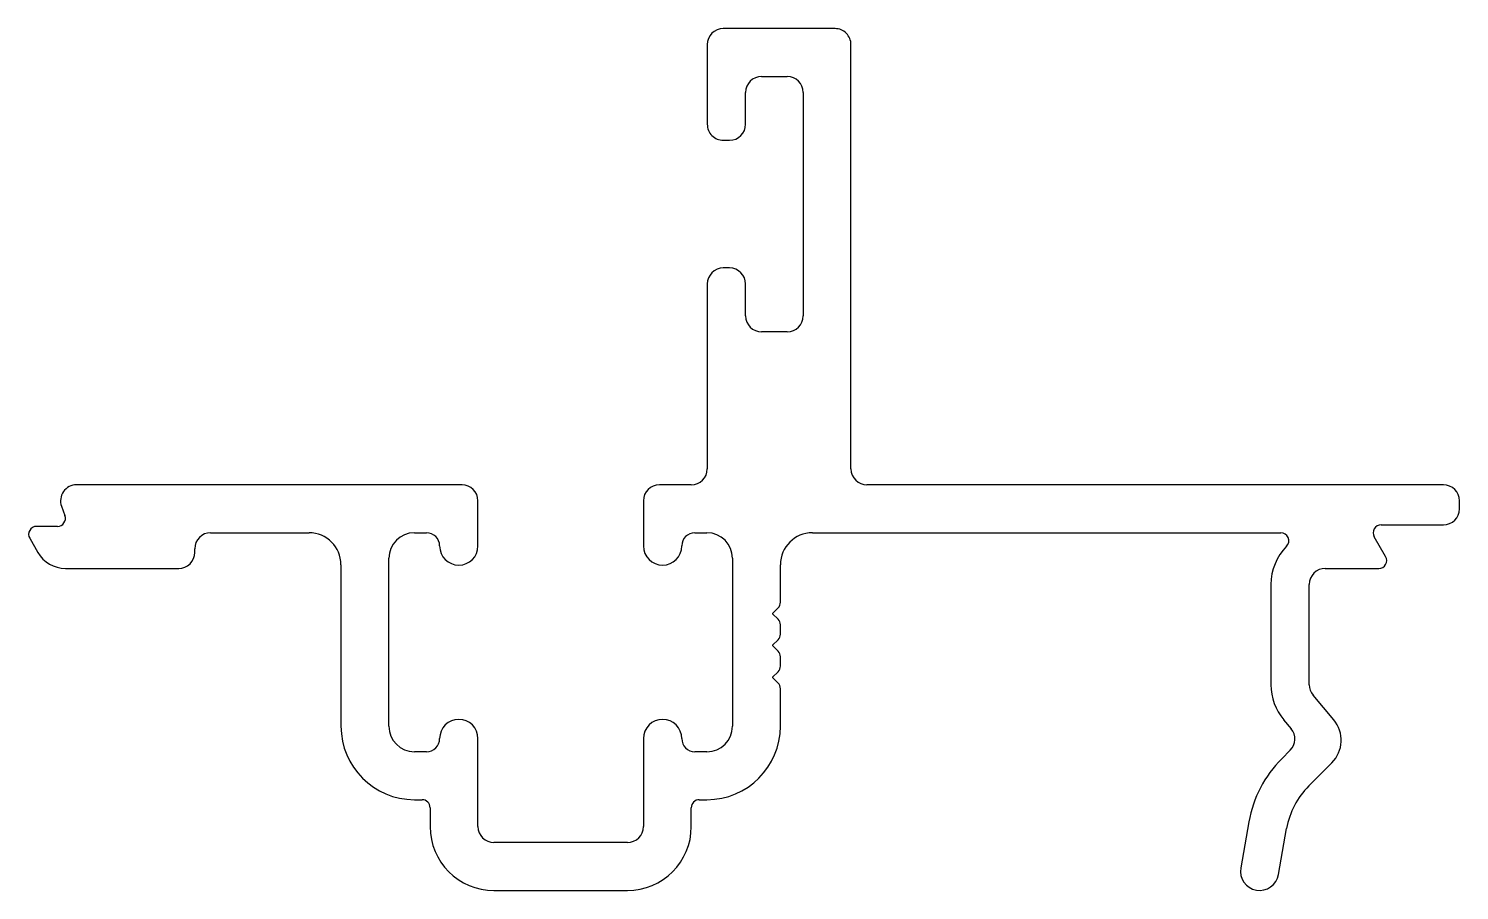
# Model space of a CAD drawing. Extents: x 5.1 to 49.9, y 2.4 to 29.4.
import ezdxf

# ---------------------------------------------------------------- set-up
doc = ezdxf.new("R2010")
doc.units = 0
doc.layers.get('0').update_dxf_attribs({"linetype": 'CONTINUOUS'})

msp = doc.modelspace()

# ---------------------------------------------------------------- linework, layer by layer
for p, q in [((30.387, 29.385), (26.887, 29.385)), ((26.387, 28.885), (26.387, 26.389)), ((30.887, 15.598), (30.887, 28.885)), ((28.087, 27.885), (28.887, 27.885)), ((27.587, 26.389), (27.587, 27.385)), ((29.387, 27.385), (29.387, 20.392)), ((26.887, 25.889), (27.087, 25.889)), ((27.087, 21.889), (26.887, 21.889)), ((26.387, 21.389), (26.387, 15.598)), ((27.587, 20.392), (27.587, 21.389)), ((28.887, 19.892), (28.087, 19.892)), ((18.707, 15.098), (6.637, 15.098)), ((25.832, 15.098), (24.887, 15.098)), ((25.887, 15.098), (25.832, 15.098)), ((49.437, 15.098), (31.387, 15.098)), ((6.167, 14.427), (6.274, 14.133)), ((19.207, 13.183), (19.207, 14.598)), ((24.387, 14.598), (24.387, 13.183)), ((49.937, 14.348), (49.937, 14.598)), ((6.039, 13.798), (5.387, 13.798)), ((10.837, 13.598), (13.917, 13.598)), ((17.217, 13.598), (17.592, 13.598)), ((26.002, 13.598), (26.377, 13.598)), ((29.677, 13.598), (44.346, 13.598)), ((47.627, 12.856), (47.271, 13.473)), ((47.488, 13.848), (49.437, 13.848)), ((5.17, 13.423), (5.425, 12.981)), ((10.337, 12.981), (10.337, 13.098)), ((14.917, 12.598), (14.917, 7.538)), ((16.417, 7.538), (16.417, 12.798)), ((27.177, 12.798), (27.177, 7.538)), ((28.677, 11.421), (28.677, 12.598)), ((6.291, 12.481), (9.837, 12.481)), ((45.737, 12.481), (47.411, 12.481)), ((44.037, 11.981), (44.037, 8.835)), ((45.237, 8.835), (45.237, 11.981)), ((28.432, 11.073), (28.603, 11.245)), ((28.603, 10.891), (28.432, 11.062)), ((28.677, 10.421), (28.677, 10.714)), ((28.432, 10.074), (28.603, 10.245)), ((28.603, 9.891), (28.432, 10.062)), ((28.677, 9.422), (28.677, 9.714)), ((28.432, 9.074), (28.603, 9.245)), ((28.603, 8.891), (28.432, 9.062)), ((28.677, 7.538), (28.677, 8.714)), ((46.002, 7.741), (45.354, 8.513)), ((44.434, 7.742), (44.67, 7.461)), ((17.592, 6.738), (17.217, 6.738)), ((19.207, 4.398), (19.207, 7.153)), ((24.387, 7.153), (24.387, 4.398)), ((26.377, 6.738), (26.002, 6.738)), ((44.641, 6.786), (44.374, 6.519)), ((45.222, 5.67), (45.943, 6.391)), ((17.217, 5.238), (17.457, 5.238)), ((17.707, 4.988), (17.707, 4.398)), ((25.887, 4.398), (25.887, 4.988)), ((26.137, 5.238), (26.377, 5.238)), ((43.346, 4.545), (43.092, 3.102)), ((44.274, 2.894), (44.528, 4.337)), ((23.887, 3.898), (19.707, 3.898)), ((19.707, 2.398), (23.887, 2.398))]:
    msp.add_line(p, q)
for centre, radius, start, end in [((26.887, 28.885), 0.5, 90.0024, 180), ((30.387, 28.885), 0.5, 0, 90.0024), ((28.087, 27.385), 0.5, 90, 180), ((28.887, 27.385), 0.5, 360, 90), ((26.887, 26.389), 0.5, 179.9994, 270), ((27.087, 26.389), 0.5, 270, 360), ((26.887, 21.389), 0.5, 90, 180), ((27.087, 21.389), 0.5, 0, 90), ((28.087, 20.392), 0.5, 180, 270), ((28.887, 20.392), 0.5, 270, 0), ((25.887, 15.598), 0.5, 270, 359.9998), ((31.387, 15.598), 0.5, 180, 270), ((6.637, 14.598), 0.5, 90, 200), ((18.707, 14.598), 0.5, 360, 90), ((24.887, 14.598), 0.5, 90, 180), ((49.437, 14.598), 0.5, 0, 90), ((49.437, 14.348), 0.5, 270, 0), ((6.039, 14.048), 0.25, 270, 20), ((5.387, 13.548), 0.25, 90, 210), ((10.837, 13.098), 0.5, 90, 180), ((13.917, 12.598), 1, 0, 90), ((17.217, 12.798), 0.8, 90, 180), ((17.592, 13.183), 0.415, 0, 90), ((26.002, 13.183), 0.415, 90, 180), ((26.377, 12.798), 0.8, 360, 90), ((29.677, 12.598), 1, 90, 180), ((44.346, 13.348), 0.25, 315.494, 90), ((47.488, 13.598), 0.25, 90, 210), ((18.607, 13.183), 0.6, 180, 360), ((24.987, 13.183), 0.6, 180, 0), ((45.737, 11.981), 1.7, 135.494, 180), ((6.291, 13.481), 1, 210, 270), ((9.837, 12.981), 0.5, 270, 360), ((47.411, 12.731), 0.25, 270, 30), ((45.737, 11.981), 0.5, 90, 180), ((28.427, 11.421), 0.25, 315, 360), ((28.438, 11.068), 0.008, 135, 225), ((28.427, 10.714), 0.25, 0, 45), ((28.427, 10.421), 0.25, 315, 0), ((28.438, 10.068), 0.008, 135, 225), ((28.427, 9.714), 0.25, 0, 45), ((28.427, 9.422), 0.25, 315, 0), ((28.438, 9.068), 0.008, 135, 225), ((28.427, 8.714), 0.25, 0, 45), ((45.737, 8.835), 1.7, 180, 220), ((45.737, 8.835), 0.5, 180, 220), ((18.607, 7.153), 0.6, 0, 180), ((24.987, 7.153), 0.6, 360, 180), ((45.236, 7.098), 1, 315, 40), ((17.217, 7.538), 2.3, 180, 270), ((17.217, 7.538), 0.8, 180, 270), ((26.377, 7.538), 0.8, 270, 0), ((26.377, 7.538), 2.3, 270, 0), ((44.287, 7.139), 0.5, 315, 40), ((17.592, 7.153), 0.415, 270, 0), ((26.002, 7.153), 0.415, 180, 270), ((46.99, 3.903), 3.7, 135, 170), ((46.99, 3.903), 2.5, 135, 170), ((17.457, 4.988), 0.25, 0, 90), ((26.137, 4.988), 0.25, 90, 180), ((19.707, 4.398), 2, 180, 270), ((19.707, 4.398), 0.5, 180, 270), ((23.887, 4.398), 0.5, 270, 0), ((23.887, 4.398), 2, 270, 0), ((43.683, 2.998), 0.6, 170, 350)]:
    msp.add_arc(centre, radius, start, end)

doc.saveas('drawing.dxf')
